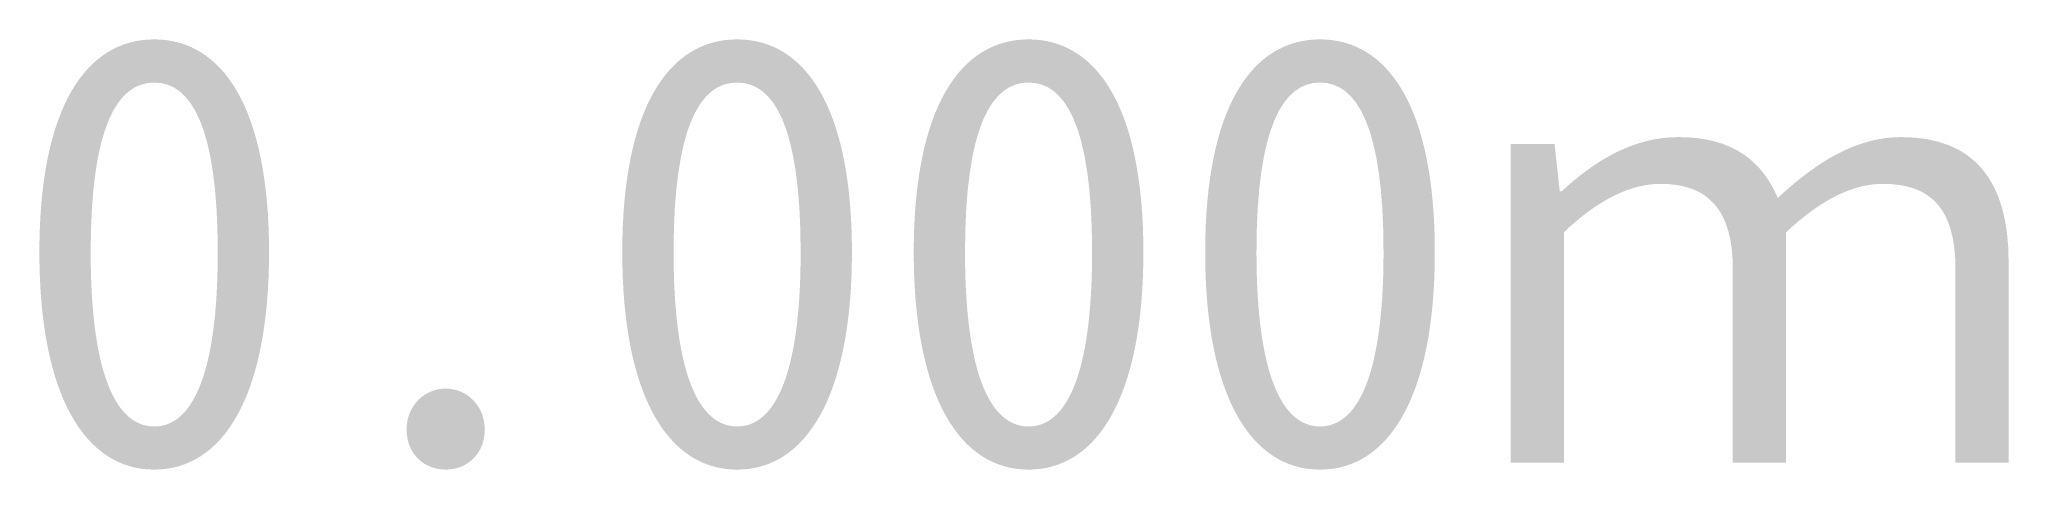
# Model space of a CAD drawing. Units: millimetres at full size, sheet at 1:100. Extents: x -3293 to -2450, y -15683 to -15499.
import ezdxf
from ezdxf.enums import TextEntityAlignment as Align

# ---------------------------------------------------------------- set-up
doc = ezdxf.new("R2010")
doc.units = ezdxf.units.MM
doc.header["$LTSCALE"] = 100
doc.layers.add('0-0', color=4, linetype='Continuous')
doc.styles.add('ＭＳ ゴシック', font='')
doc.styles.get('ＭＳ ゴシック').set_extended_font_data('MS Gothic')

msp = doc.modelspace()

# ---------------------------------------------------------------- texts
at = {"layer": '0-0', "style": 'ＭＳ ゴシック'}
msp.add_text('0.000ｍ', height=183.3, dxfattribs=at).set_placement((-3306.1, -15734.7), align=Align.BOTTOM_LEFT)

doc.saveas('drawing.dxf')
